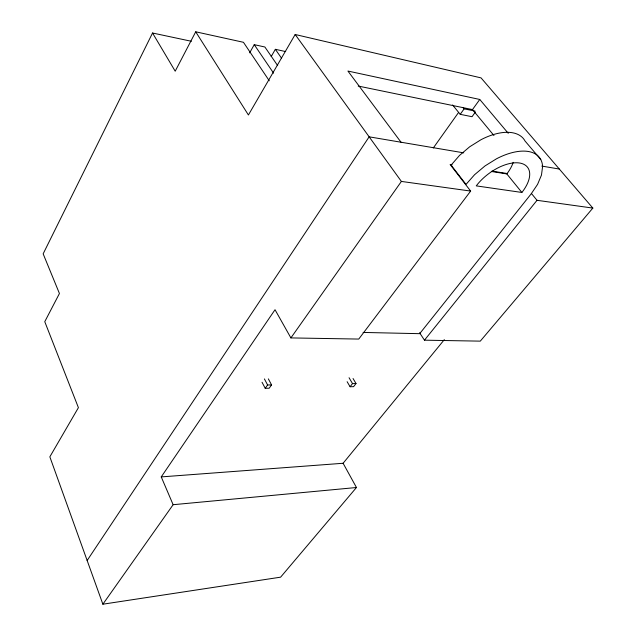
<?xml version="1.0" encoding="UTF-8"?>
<svg xmlns="http://www.w3.org/2000/svg" width="636" height="636" viewBox="0 0 636 636"><rect width="100%" height="100%" fill="white"/><g stroke="black" fill="none" stroke-linecap="round" stroke-linejoin="round"><path stroke-width="0.95" d="M191.388 41.276L152.545 33.008L43.153 253.828L59.434 293.506L44.766 321.681L78.411 407.652L49.847 456.823L102.873 604.2L280.611 577.17L356.462 487.51L343.106 463.27L161.242 476.905L173.127 504.706L102.873 604.2M269.274 80.788L243.453 42.294L195.713 31.8L175.202 71.192L152.545 33.008M249.654 52.86L254.249 44.663L264.878 47L277.678 65.627M271.198 56.556L275.356 49.306L285.683 51.58M419.577 332.747L424.466 340.18L480.291 341.135L592.847 208.083L481.055 77.894L295.168 34.495L248.414 114.981L195.713 31.8M87.148 560.499L369.15 136.827L463.755 152.855M161.242 476.905L275.022 309.716L290.898 337.915L358.752 339.067L470.656 191.07L450.113 164.493L452.061 164.796M290.898 337.915L401.396 181.427L470.656 191.07M433.299 147.981L458.596 112.429M452.578 104.956L460.218 114.337L464.129 108.851L475.044 111.085M262.04 382.252L265.22 388.31L267.597 384.979L271.564 384.915L268.352 378.873M271.564 384.915L269.179 388.23L265.22 388.31M358.195 86.051L472.484 109.591L479.767 99.462L508.251 133.306M475.394 112.047L472.031 116.706L460.218 114.337M347.129 381.695L350.078 386.736L352.511 383.603L356.017 383.54L353.052 378.515M356.017 383.54L353.576 386.672L350.078 386.736M424.466 340.18L537.015 200.308L592.847 208.083M343.106 463.27L444.341 339.64M173.127 504.706L356.462 487.51M363.092 332.437L419.68 333.677L531.227 193.797L537.587 184.345L541.475 175.067L542.587 166.592A50.546 26.402 -37.2 0 0 496.485 158.793L485.006 165.94L474.591 174.701L466.013 184.4L451.107 165.121L459.47 155.47L469.678 146.789L480.967 139.737A49.783 26.839 -37.6 0 1 525.01 140.985L540.759 159.509M521.886 192.454L476.253 185.879A35.37 18.468 -37.2 0 1 519.342 162.975A35.37 18.468 -37.2 0 1 521.886 192.454L506.82 173.922L491.334 171.474M491.922 171.108L507.48 173.564M541.777 166.076L559.33 169.049M479.767 99.462L347.916 71.049L401.03 142.226M472.484 109.591L493.949 135.516M462.944 107.404L464.129 108.851M531.346 193.392L537.015 200.308M295.168 34.495L401.396 181.427M275.356 49.306L281.597 58.281M254.249 44.663L273.599 73.164M349.053 377.72L352.511 383.603M264.401 378.921L267.597 384.979M513.196 162.339A34.837 18.778 -37.6 0 1 506.82 173.922"/></g></svg>
